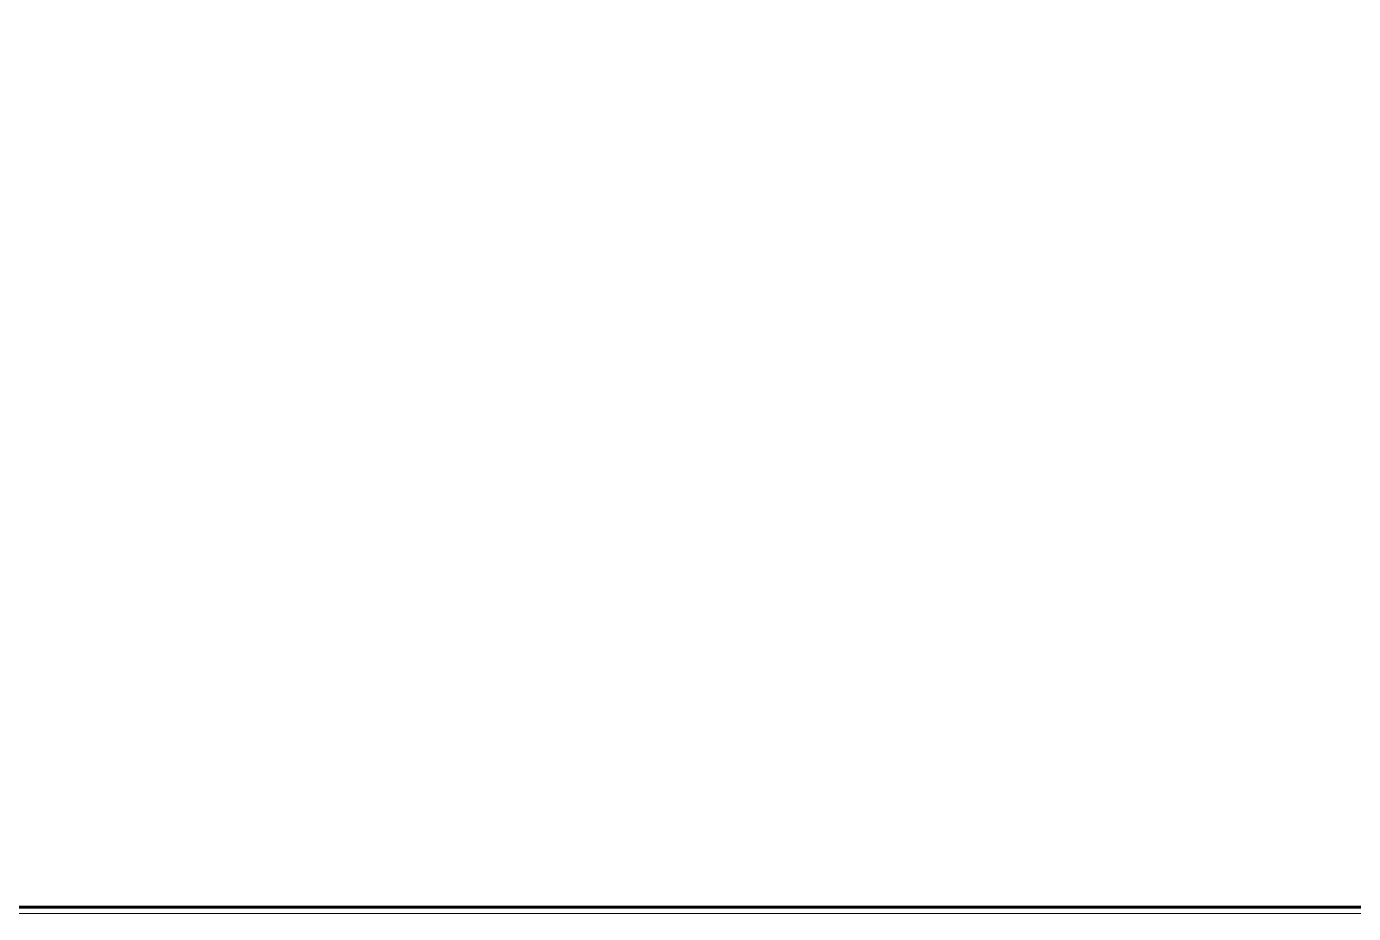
# Model space of a CAD drawing. Header units: millimetres. Extents: x 3014920 to 3563667, y -1638653 to -1356471.
# Drawn here: x 3392343 to 3403275, y -1600938 to -1593627 of the extents above; entities that cross this region are included whole.
import ezdxf
from ezdxf.xclip import XClip

# ---------------------------------------------------------------- set-up
doc = ezdxf.new("R2010")
doc.units = ezdxf.units.MM
doc.header["$MEASUREMENT"] = 0
doc.header["$XCLIPFRAME"] = 0
doc.layers.get('0').update_dxf_attribs({"lineweight": 9})
doc.layers.add('CTHEP', color=50, linetype='Continuous', lineweight=50)
doc.layers.add('DBAO', color=90, linetype='Continuous', lineweight=13)

# ---------------------------------------------------------------- blocks, each defined once
blk = doc.blocks.new('2X-31')
at = {"layer": 'CTHEP'}
blk.add_line((56669.99316, -1074.0046), (103.16431, -1074.00461), dxfattribs=at)
for points in [[(54.54176, -804.44405), (54.54176, -604.00461), (56669.99316, -604.00461), (56669.99316, -804.00461)], [(54.54176, -1544.00461), (56669.99316, -1544.0046), (56669.99316, -944.0046)]]:
    blk.add_lwpolyline(points, dxfattribs=at)
blk = doc.blocks.new('CHG_XX_Khung ten')
blk.add_lwpolyline([(15, 579), (826, 579), (826, 15), (15, 15)], close=True)
at = {"color": 4, "linetype": 'Continuous', "const_width": 1}
blk.add_lwpolyline([(17, 577), (824, 577), (824, 17), (17, 17)], close=True, dxfattribs=at)

msp = doc.modelspace()

# ---------------------------------------------------------------- block references
at = {"color": 5, "xscale": 25.92478421704392, "yscale": 25.92478421704392, "zscale": 25.92478421704392}
msp.add_blockref('CHG_XX_Khung ten', (3389245.2673, -1601326.46106), dxfattribs=at)
at = {"layer": 'DBAO'}
ref = msp.add_blockref('2X-31', (3380262.02918, -1593571.24604), dxfattribs=at)
XClip(ref).set_block_clipping_path([(31295.3291864501, -3326.2321205568), (48648.1579657511, 175.5955653603)])
ref = msp.add_blockref('2X-31', (3367312.70632, -1596813.00859), dxfattribs=at)
XClip(ref).set_block_clipping_path([(44515.1326399365, -3317.740134481), (64175.2601029532, 216.3832798528)])

doc.saveas('drawing.dxf')
